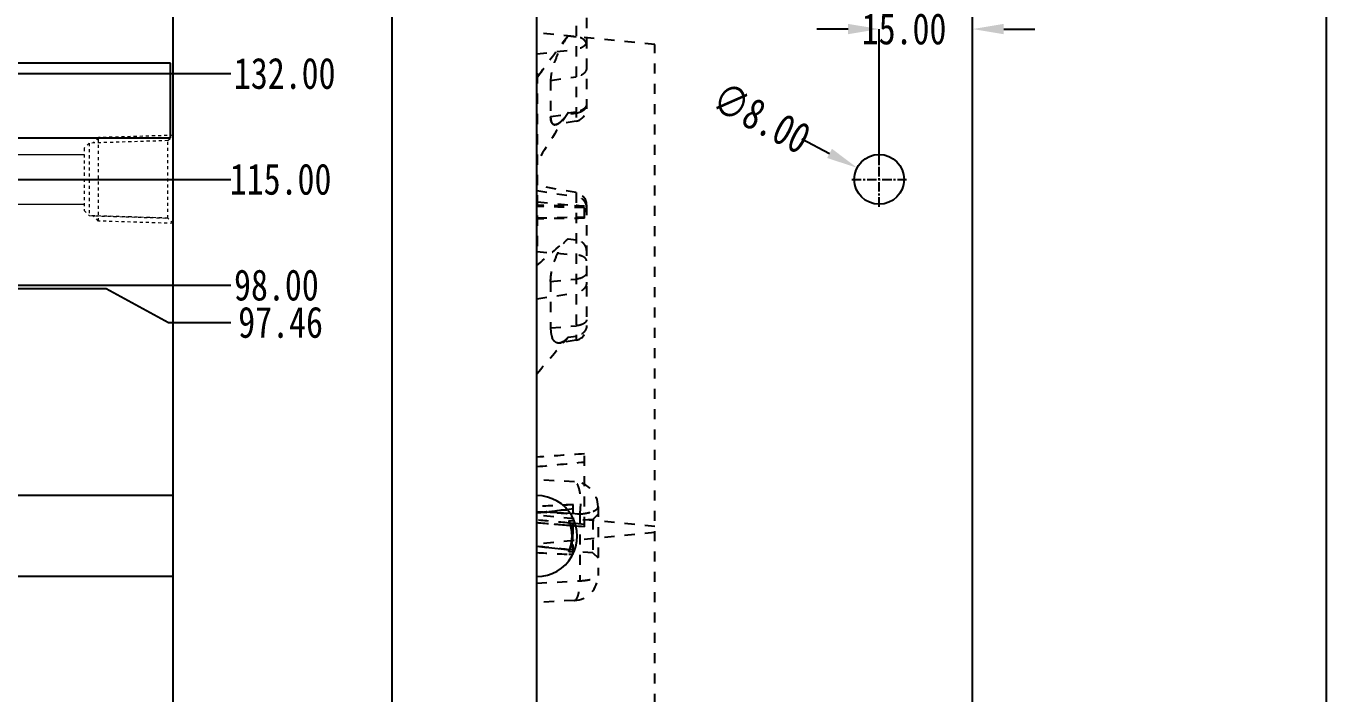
# Model space of a CAD drawing. Header units: millimetres. Extents: x -2414 to 10498, y -2238 to 649.
# Drawn here: x 4445 to 4653.8, y -939.2 to -832 of the extents above; entities that cross this region are included whole.
import ezdxf

# ---------------------------------------------------------------- set-up
doc = ezdxf.new("R2010")
doc.units = ezdxf.units.MM
doc.header["$LTSCALE"] = 16.335
doc.header["$PDMODE"] = 3
doc.header["$PDSIZE"] = 0.3125
doc.linetypes.add('CENTER', pattern=[0.6, 0.375, -0.075, 0.075, -0.075])
doc.linetypes.add('HIDDEN', pattern=[0.2, 0.1, -0.1])
doc.layers.get('0').update_dxf_attribs({"linetype": 'CONTINUOUS'})
doc.layers.get('Defpoints').update_dxf_attribs({"linetype": 'CONTINUOUS'})
doc.layers.add('cool', color=153, linetype='HIDDEN', lineweight=9)
doc.layers.add('DEFAULT_2', color=8, linetype='HIDDEN')
doc.styles.get("Standard").update_dxf_attribs({"font": 'txt', "width": 0.8})
doc.dimstyles.new('01', dxfattribs={"dimtxt": 5, "dimasz": 5, "dimexe": 0, "dimexo": 0, "dimgap": 0, "dimtad": 0, "dimzin": 0, "dimdsep": 46, "dimtxsty": 'Standard', "dimcen": 0, "dimclrd": 4, "dimclre": 4, "dimclrt": 6, "dimazin": 0, "dimtfac": 1, "dimtofl": 0, "dimtmove": 0, "dimatfit": 3, "dimfxl": 0, "dimtolj": 1, "dimtzin": 0, "dimarcsym": 0})

# ---------------------------------------------------------------- blocks, each defined once
blk = doc.blocks.new('cool_jt_f12')
at = {"layer": 'cool', "ltscale": 0.3}
for p, q in [((0, 7.0785), (0.856, 6.2225)), ((0, 7.0785), (12, 6.7035)), ((12, 6.7035), (12.856, 5.8475)), ((12, 6.7035), (12, -6.7035)), ((0.856, 6.2225), (0.856, -6.2225)), ((13.5, 5.827375), (0.856, 6.2225)), ((0.856, 6.2225), (13.5, 5.827375)), ((14.327375, 5), (13.5, 5.827375)), ((13.5, -5.827375), (13.5, 5.827375)), ((14.327375, -5), (14.327375, 5)), ((0.856, -6.2225), (0, -7.0785)), ((0.856, -6.2225), (13.5, -5.827375)), ((12, -6.7035), (12.856, -5.8475)), ((13.5, -5.827375), (14.327375, -5)), ((0, -7.0785), (12, -6.7035))]:
    blk.add_line(p, q, dxfattribs=at)
blk = doc.blocks.new('9')
at = {"layer": 'cool', "linetype": 'ByBlock', "ltscale": 0.932966}
for p, q in [((-639.64, -852.63), (-537.97, -852.63)), ((-639.64, -860.63), (-537.97, -860.63))]:
    blk.add_line(p, q, dxfattribs=at)
at = {"layer": 'cool', "color": 1, "linetype": 'CENTER', "ltscale": 0.621977}
blk.add_line((-643.64, -856.63), (-523.64, -856.63), dxfattribs=at)
at = {"layer": 'cool', "linetype": 'ByBlock', "ltscale": 0.932966, "rotation": 180}
blk.add_blockref('cool_jt_f12', (-523.64, -856.63), dxfattribs=at)
blk = doc.blocks.new('*D347')
at = {"color": 4, "linetype": 'ByBlock', "lineweight": -2, "transparency": 16777216}
for p, q in [((4417.63, -756.63), (4503.74, -756.63)), ((4503.74, -761.63), (4503.74, -945.62)), ((4503.74, -1181.63), (4503.74, -963.62)), ((4417.63, -1186.63), (4503.74, -1186.63))]:
    blk.add_line(p, q, dxfattribs=at)
at = {"color": 4, "linetype": 'ByBlock', "transparency": 16777216}
for points in [[(4502.91, -761.63), (4504.58, -761.63), (4503.74, -756.63)], [(4502.91, -1181.63), (4504.58, -1181.63), (4503.74, -1186.63)]]:
    blk.add_solid(points, dxfattribs=at)
at = {"layer": 'Defpoints', "color": 0, "linetype": 'ByBlock', "transparency": 16777216}
for p in [(4417.63, -756.63), (4417.63, -1186.63), (4503.74, -1186.63)]:
    blk.add_point(p, dxfattribs=at)
at = {"color": 6, "linetype": 'ByBlock', "transparency": 16777216, "insert": (4503.74, -954.62), "char_height": 5, "attachment_point": 5, "rotation": 90}
blk.add_mtext('\\A1;430.00', dxfattribs=at)
blk = doc.blocks.new('*D349')
at = {"color": 4, "linetype": 'ByBlock', "lineweight": -2, "transparency": 16777216}
blk.add_line((4569.6, -850.14), (4574.03, -852.46), dxfattribs=at)
at = {"color": 4, "linetype": 'ByBlock', "transparency": 16777216}
blk.add_solid([(4574.42, -851.72), (4573.65, -853.2), (4578.47, -854.78)], dxfattribs=at)
at = {"layer": 'Defpoints', "color": 0, "linetype": 'ByBlock', "transparency": 16777216}
for p in [(4578.47, -854.78), (4585.56, -858.48)]:
    blk.add_point(p, dxfattribs=at)
at = {"color": 6, "linetype": 'ByBlock', "transparency": 16777216, "insert": (4563.1, -846.75), "char_height": 5, "attachment_point": 5, "rotation": 332.4055}
blk.add_mtext('\\A1;∅8.00', dxfattribs=at)
blk = doc.blocks.new('*D350')
at = {"color": 4, "linetype": 'ByBlock', "lineweight": -2, "transparency": 16777216}
for p, q in [((4577.01, -832.48), (4572.01, -832.48)), ((4582.01, -854.21), (4582.01, -832.48)), ((4597.01, -848.91), (4597.01, -832.48)), ((4602.01, -832.48), (4607.01, -832.48))]:
    blk.add_line(p, q, dxfattribs=at)
at = {"color": 4, "linetype": 'ByBlock', "transparency": 16777216}
for points in [[(4577.01, -831.65), (4577.01, -833.31), (4582.01, -832.48)], [(4602.01, -831.65), (4602.01, -833.31), (4597.01, -832.48)]]:
    blk.add_solid(points, dxfattribs=at)
at = {"layer": 'Defpoints', "color": 0, "linetype": 'ByBlock', "transparency": 16777216}
for p in [(4597.01, -832.48), (4597.01, -848.91), (4582.01, -854.21)]:
    blk.add_point(p, dxfattribs=at)
at = {"color": 6, "linetype": 'ByBlock', "transparency": 16777216, "insert": (4586, -832.48), "char_height": 5, "attachment_point": 5}
blk.add_mtext('\\A1;15.00', dxfattribs=at)
blk = doc.blocks.new('*D425')
at = {"color": 4, "linetype": 'ByBlock', "lineweight": -2, "transparency": 16777216}
for p, q in [((4322.75, -874.17), (4457.86, -874.17)), ((4457.86, -874.17), (4467.86, -879.62)), ((4467.86, -879.62), (4477.86, -879.62))]:
    blk.add_line(p, q, dxfattribs=at)
at = {"layer": 'Defpoints', "color": 0, "linetype": 'ByBlock', "transparency": 16777216}
for p in [(4322.75, -874.17), (4477.86, -879.62), (4273.63, -971.63)]:
    blk.add_point(p, dxfattribs=at)
at = {"color": 6, "linetype": 'ByBlock', "transparency": 16777216, "insert": (4485.86, -879.62), "char_height": 5, "attachment_point": 5}
blk.add_mtext('\\A1;97.46', dxfattribs=at)
blk = doc.blocks.new('*D426')
at = {"color": 4, "linetype": 'ByBlock', "lineweight": -2, "transparency": 16777216}
blk.add_line((4392.31, -856.63), (4477.86, -856.63), dxfattribs=at)
at = {"layer": 'Defpoints', "color": 0, "linetype": 'ByBlock', "transparency": 16777216}
for p in [(4392.31, -856.63), (4477.86, -856.63), (4273.63, -971.63)]:
    blk.add_point(p, dxfattribs=at)
at = {"color": 6, "linetype": 'ByBlock', "transparency": 16777216, "insert": (4485.86, -856.63), "char_height": 5, "attachment_point": 5}
blk.add_mtext('\\A1;115.00', dxfattribs=at)
blk = doc.blocks.new('*D427')
at = {"color": 4, "linetype": 'ByBlock', "lineweight": -2, "transparency": 16777216}
blk.add_line((4408.03, -873.63), (4477.86, -873.63), dxfattribs=at)
at = {"layer": 'Defpoints', "color": 0, "linetype": 'ByBlock', "transparency": 16777216}
for p in [(4408.03, -873.63), (4477.86, -873.63), (4273.63, -971.63)]:
    blk.add_point(p, dxfattribs=at)
at = {"color": 6, "linetype": 'ByBlock', "transparency": 16777216, "insert": (4485.19, -873.63), "char_height": 5, "attachment_point": 5}
blk.add_mtext('\\A1;98.00', dxfattribs=at)
blk = doc.blocks.new('*D428')
at = {"color": 4, "linetype": 'ByBlock', "lineweight": -2, "transparency": 16777216}
blk.add_line((4380.03, -839.63), (4477.86, -839.63), dxfattribs=at)
at = {"layer": 'Defpoints', "color": 0, "linetype": 'ByBlock', "transparency": 16777216}
for p in [(4380.03, -839.63), (4477.86, -839.63), (4273.63, -971.63)]:
    blk.add_point(p, dxfattribs=at)
at = {"color": 6, "linetype": 'ByBlock', "transparency": 16777216, "insert": (4486.52, -839.63), "char_height": 5, "attachment_point": 5}
blk.add_mtext('\\A1;132.00', dxfattribs=at)
blk = doc.blocks.new('*D429')
at = {"color": 4, "linetype": 'ByBlock', "lineweight": -2, "transparency": 16777216}
blk.add_line((4299.03, -801.63), (4477.86, -801.63), dxfattribs=at)
at = {"layer": 'Defpoints', "color": 0, "linetype": 'ByBlock', "transparency": 16777216}
for p in [(4299.03, -801.63), (4477.86, -801.63), (4273.63, -971.63)]:
    blk.add_point(p, dxfattribs=at)
at = {"color": 6, "linetype": 'ByBlock', "transparency": 16777216, "insert": (4486.19, -801.63), "char_height": 5, "attachment_point": 5}
blk.add_mtext('\\A1;170.00', dxfattribs=at)
blk = doc.blocks.new('*D430')
at = {"color": 4, "linetype": 'ByBlock', "lineweight": -2, "transparency": 16777216}
blk.add_line((4339.03, -812.63), (4477.86, -812.63), dxfattribs=at)
at = {"layer": 'Defpoints', "color": 0, "linetype": 'ByBlock', "transparency": 16777216}
for p in [(4339.03, -812.63), (4477.86, -812.63), (4273.63, -971.63)]:
    blk.add_point(p, dxfattribs=at)
at = {"color": 6, "linetype": 'ByBlock', "transparency": 16777216, "insert": (4486.52, -812.63), "char_height": 5, "attachment_point": 5}
blk.add_mtext('\\A1;159.00', dxfattribs=at)
blk = doc.blocks.new('*D431')
at = {"color": 4, "linetype": 'ByBlock', "lineweight": -2, "transparency": 16777216}
blk.add_line((4430.66, -781.63), (4477.86, -781.63), dxfattribs=at)
at = {"layer": 'Defpoints', "color": 0, "linetype": 'ByBlock', "transparency": 16777216}
for p in [(4430.66, -781.63, 0), (4477.86, -781.63), (4273.63, -971.63)]:
    blk.add_point(p, dxfattribs=at)
at = {"color": 6, "linetype": 'ByBlock', "transparency": 16777216, "insert": (4486.19, -781.63), "char_height": 5, "attachment_point": 5}
blk.add_mtext('\\A1;190.00', dxfattribs=at)

msp = doc.modelspace()

# ---------------------------------------------------------------- linework, layer by layer
at = {"color": 7, "linetype": 'Continuous'}
for p, q in [((4527.01, -995.529), (4527.01, -756.63)), ((4597.01, -1186.63), (4597.01, -756.63)), ((4468.625, -1135.63), (4468.625, -807.63)), ((4468.19, -837.942), (4438.672, -837.942)), ((4468.19, -849.942), (4468.19, -837.942)), ((4440.923, -849.942), (4468.19, -849.942)), ((4468.625, -907.442), (4424.38, -907.442)), ((4532.371, -910.317), (4527.01, -910.057)), ((4532.178, -911.474), (4532.94, -911.434)), ((4532.178, -916.411), (4532.94, -916.45)), ((4468.625, -920.442), (4424.38, -920.442))]:
    msp.add_line(p, q, dxfattribs=at)
at = {"color": 1, "linetype": 'CENTER', "ltscale": 0.248791}
for p, q in [((4582.01, -861.03), (4582.01, -852.23)), ((4577.61, -856.63), (4586.41, -856.63))]:
    msp.add_line(p, q, dxfattribs=at)
at = {"linetype": 'ByBlock'}
msp.add_lwpolyline([(4653.772, -1250.247), (4032.066, -1250.247), (4032.066, -701.493), (4653.772, -701.493)], close=True, dxfattribs=at)
at = {"color": 7, "linetype": 'Continuous'}
msp.add_circle((4582.01, -856.63), 4, dxfattribs=at)
msp.add_arc((4527.013, -913.942), 6.5, 269.97624, 90.02376, dxfattribs=at)
for points, knots in [([(4532.178, -911.474), (4532.174, -911.474), (4532.181, -911.5), (4532.188, -911.527), (4532.211, -911.591), (4532.24, -911.67), (4532.278, -911.773), (4532.339, -911.949), (4532.425, -912.213), (4532.521, -912.578), (4532.604, -912.999), (4532.659, -913.46), (4532.672, -913.779), (4532.672, -913.942)], [0, 0, 0, 0, 0.0049716, 0.0198572, 0.0446202, 0.0788956, 0.1222277, 0.173933, 0.2995884, 0.4503948, 0.6213935, 0.8073689, 1, 1, 1, 1]), ([(4532.803, -913.942), (4532.803, -913.621), (4532.762, -913.153), (4532.633, -912.571), (4532.521, -912.206), (4532.421, -911.944), (4532.344, -911.77), (4532.295, -911.667), (4532.253, -911.588), (4532.22, -911.526), (4532.197, -911.496), (4532.184, -911.473), (4532.178, -911.474)], [0, 0, 0, 0, 0.3742648, 0.5434469, 0.6930125, 0.8184016, 0.8704877, 0.9146107, 0.9501148, 0.9764738, 0.9932067, 1, 1, 1, 1]), ([(4532.672, -913.942), (4532.672, -914.105), (4532.659, -914.424), (4532.604, -914.885), (4532.521, -915.306), (4532.425, -915.672), (4532.339, -915.936), (4532.278, -916.111), (4532.24, -916.214), (4532.211, -916.293), (4532.188, -916.357), (4532.181, -916.384), (4532.174, -916.41), (4532.178, -916.411)], [0, 0, 0, 0, 0.1926342, 0.3786132, 0.5496148, 0.7004209, 0.8260724, 0.8777756, 0.9211067, 0.9553831, 0.9801478, 0.9950326, 1, 1, 1, 1]), ([(4532.178, -916.411), (4532.184, -916.411), (4532.197, -916.389), (4532.22, -916.358), (4532.253, -916.296), (4532.295, -916.217), (4532.344, -916.114), (4532.421, -915.941), (4532.521, -915.678), (4532.633, -915.313), (4532.762, -914.732), (4532.803, -914.263), (4532.803, -913.942)], [0, 0, 0, 0, 0.0068014, 0.0235353, 0.049892, 0.0853935, 0.1295152, 0.1816006, 0.3069892, 0.4565548, 0.6257382, 1, 1, 1, 1])]:
    msp.add_open_spline(points, degree=3, knots=knots, dxfattribs=at)
at = {"layer": 'DEFAULT_2', "color": 8, "linetype": 'HIDDEN'}
for p, q in [((4533.358, -822.176), (4533.358, -847.261)), ((4535.01, -824.155), (4535.01, -845.272)), ((4545.995, -834.945), (4527.01, -833.107)), ((4532.028, -833.553), (4533.358, -833.709)), ((4545.995, -1068.313), (4545.995, -834.946)), ((4527.01, -836.476), (4533.358, -835.727)), ((4527.13, -837.942), (4527.01, -837.942)), ((4527.13, -867.353), (4527.13, -837.942)), ((4527.426, -839.732), (4528.135, -838.779)), ((4527.13, -839.422), (4527.01, -839.422)), ((4527.01, -840.291), (4527.426, -839.732)), ((4529.231, -840.721), (4533.358, -840.166)), ((4529.231, -840.721), (4529.231, -846.537)), ((4529.231, -846.537), (4533.358, -846.011)), ((4533.358, -847.261), (4530.051, -847.844)), ((4532.028, -845.926), (4533.358, -845.769)), ((4527.13, -849.942), (4527.01, -849.942)), ((4533.358, -858.756), (4527.01, -857.637)), ((4527.01, -857.878), (4527.13, -857.894)), ((4527.01, -858.441), (4533.358, -859.4)), ((4527.13, -860.246), (4533.358, -860.837)), ((4533.358, -858.756), (4533.358, -882.452)), ((4534.678, -860.937), (4527.01, -860.803)), ((4534.678, -862.883), (4534.678, -860.937)), ((4535.01, -860.733), (4535.01, -880.47)), ((4527.01, -862.813), (4534.678, -862.679)), ((4532.028, -866.159), (4533.358, -866.36)), ((4527.01, -867.339), (4527.13, -867.353)), ((4527.01, -868.218), (4533.358, -868.768)), ((4529.231, -873.054), (4533.358, -872.661)), ((4527.01, -875.808), (4533.358, -874.848)), ((4529.231, -873.054), (4529.231, -880.505)), ((4529.231, -880.505), (4533.358, -880.149)), ((4533.358, -882.452), (4530.701, -882.92)), ((4532.028, -882.009), (4533.358, -881.808)), ((4534.678, -912.466), (4534.678, -900.724)), ((4533.05, -905.214), (4527.01, -904.897)), ((4527.01, -910.224), (4527.12, -910.212)), ((4527.12, -910.212), (4528.958, -910.012)), ((4528.958, -910.012), (4529.928, -909.906)), ((4529.928, -909.906), (4530.901, -909.8)), ((4530.901, -909.8), (4531.847, -909.697)), ((4531.126, -908.976), (4532.839, -908.878)), ((4532.839, -909.588), (4531.847, -909.697)), ((4533.947, -910.394), (4532.371, -910.317)), ((4532.839, -916.919), (4532.839, -908.878)), ((4536.859, -909.228), (4536.859, -920.264)), ((4545.995, -912.407), (4527.01, -910.569)), ((4532.435, -912.276), (4532.122, -912.25)), ((4532.124, -911.84), (4532.302, -911.857)), ((4532.302, -911.857), (4532.144, -911.842)), ((4533.196, -911.94), (4532.302, -911.857)), ((4533.26, -912.346), (4532.435, -912.276)), ((4536.011, -911.273), (4532.94, -911.434)), ((4534.678, -912.079), (4533.196, -911.94)), ((4534.678, -912.466), (4533.26, -912.346)), ((4533.947, -910.394), (4533.947, -921.126)), ((4536.011, -911.273), (4536.859, -910.425)), ((4536.011, -911.273), (4536.011, -916.611)), ((4545.995, -913.391), (4527.01, -915.229)), ((4527.01, -915.573), (4528.958, -915.785)), ((4528.958, -915.785), (4529.928, -915.891)), ((4529.928, -915.891), (4530.901, -915.997)), ((4530.901, -915.997), (4532.208, -916.14)), ((4532.839, -916.209), (4532.208, -916.14)), ((4536.011, -916.611), (4532.94, -916.45)), ((4536.011, -916.611), (4536.859, -917.46)), ((4532.705, -916.911), (4532.152, -916.88)), ((4532.839, -916.919), (4532.705, -916.911)), ((4527.01, -921.492), (4533.947, -921.126)), ((4527.01, -921.492), (4533.947, -921.126)), ((4533.05, -924.279), (4527.01, -924.595))]:
    msp.add_line(p, q, dxfattribs=at)
for centre, radius, start, end in [((4533.01, -845.291), 2, 280, 0), ((4526.099, -842.465), 6.851, 319.55518, 321.73738), ((4529.905, -847.019), 0.838, 280.0164, 282.93625), ((4533.01, -860.725), 2, 0, 80), ((4533.609, -862.661), 1.729, 57.33916, 60.07499), ((4533.01, -880.482), 2, 280, 0), ((4529.84, -880.432), 2.671, 304.32527, 307.87818), ((4532.839, -909.228), 4.02, 0, 87), ((4526.31, -914.003), 6.368, 11.59697, 16.51035), ((4526.67, -913.929), 6.001, 9.0127, 11.58954), ((4526.533, -913.95), 6.14, 0.07257, 9.00701), ((4526.179, -913.846), 6.504, 343.53416, 346.79797), ((4526.537, -913.931), 6.136, 346.80482, 350.95776), ((4532.839, -920.264), 4.02, 273, 0)]:
    msp.add_arc(centre, radius, start, end, dxfattribs=at)
for points in [[(4532.028, -833.553), (4530.354, -835.798), (4528.682, -838.044), (4527.01, -840.291)], [(4532.028, -845.926), (4530.354, -848.566), (4528.682, -851.207), (4527.01, -853.849)], [(4534.678, -861.174), (4532.122, -861.112), (4529.566, -861.05), (4527.01, -860.99)], [(4534.703, -861.324), (4534.652, -861.281), (4534.598, -861.242), (4534.542, -861.206)], [(4534.678, -862.883), (4532.122, -862.909), (4529.566, -862.937), (4527.01, -862.966)], [(4527.01, -870.481), (4528.682, -869.039), (4530.355, -867.599), (4532.028, -866.159)], [(4527.01, -887.848), (4528.682, -885.901), (4530.355, -883.955), (4532.028, -882.009)], [(4534.678, -900.724), (4532.122, -900.901), (4529.566, -901.079), (4527.01, -901.258)], [(4527.01, -902.778), (4529.566, -902.533), (4532.122, -902.29), (4534.678, -902.046)], [(4532.839, -908.878), (4530.896, -908.989), (4528.953, -909.099), (4527.01, -909.209)], [(4531.847, -909.697), (4530.235, -909.873), (4528.622, -910.049), (4527.01, -910.224)], [(4527.01, -910.057), (4529.323, -910.169), (4531.635, -910.281), (4533.947, -910.394)], [(4532.144, -911.842), (4530.433, -911.682), (4528.721, -911.522), (4527.01, -911.362)], [(4534.678, -912.466), (4532.122, -912.249), (4529.566, -912.033), (4527.01, -911.818)], [(4532.122, -912.25), (4530.418, -912.106), (4528.714, -911.962), (4527.01, -911.818)], [(4532.208, -916.14), (4530.475, -915.951), (4528.743, -915.762), (4527.01, -915.573)], [(4527.01, -916.589), (4528.953, -916.699), (4530.896, -916.809), (4532.839, -916.919)]]:
    msp.add_open_spline(points, degree=3, dxfattribs=at)
for points, knots in [([(4532.028, -833.553), (4531.661, -834.044), (4530.971, -835.171), (4530.112, -837), (4529.553, -838.631), (4529.288, -839.883), (4529.231, -840.458), (4529.231, -840.721)], [0, 0, 0, 0, 0.2363719, 0.5072872, 0.7781846, 0.8986654, 1, 1, 1, 1]), ([(4535.01, -835.027), (4535.01, -834.87), (4534.914, -834.531), (4534.54, -834.125), (4534.001, -833.834), (4533.58, -833.736), (4533.358, -833.709)], [0, 0, 0, 0, 0.2069718, 0.4394305, 0.7062563, 1, 1, 1, 1]), ([(4535.01, -834.409), (4535.01, -834.567), (4534.914, -834.905), (4534.54, -835.312), (4534.001, -835.602), (4533.58, -835.701), (4533.358, -835.727)], [0, 0, 0, 0, 0.2069718, 0.4394305, 0.7062563, 1, 1, 1, 1]), ([(4535.01, -838.663), (4535.01, -838.842), (4534.92, -839.217), (4534.551, -839.684), (4534.009, -840.02), (4533.581, -840.136), (4533.358, -840.166)], [0, 0, 0, 0, 0.2212877, 0.4590686, 0.7201051, 1, 1, 1, 1]), ([(4535.01, -844.451), (4535.01, -844.609), (4534.914, -844.947), (4534.54, -845.354), (4534.001, -845.644), (4533.58, -845.743), (4533.358, -845.769)], [0, 0, 0, 0, 0.2069718, 0.4394305, 0.7062563, 1, 1, 1, 1]), ([(4535.01, -844.587), (4535.01, -844.757), (4534.918, -845.116), (4534.547, -845.558), (4534.005, -845.874), (4533.581, -845.983), (4533.358, -846.011)], [0, 0, 0, 0, 0.2154094, 0.4509413, 0.7143375, 1, 1, 1, 1]), ([(4534.542, -845.517), (4534.466, -845.583), (4534.113, -845.835), (4533.685, -845.969), (4533.358, -846.011)], [0, 0, 0, 0, 0.234906, 1, 1, 1, 1]), ([(4534.89, -844.909), (4534.869, -844.946), (4534.775, -845.097), (4534.648, -845.227), (4534.542, -845.311)], [0, 0, 0, 0, 0.2378803, 1, 1, 1, 1]), ([(4535.01, -844.451), (4535.01, -844.49), (4535, -844.649), (4534.947, -844.803), (4534.89, -844.909)], [0, 0, 0, 0, 0.2447118, 1, 1, 1, 1]), ([(4530.051, -847.844), (4529.94, -847.863), (4529.694, -847.851), (4529.403, -847.568), (4529.257, -847.105), (4529.231, -846.744), (4529.231, -846.537)], [0, 0, 0, 0, 0.1909909, 0.3872774, 0.6483266, 1, 1, 1, 1]), ([(4529.231, -846.537), (4529.231, -846.744), (4529.257, -847.105), (4529.403, -847.568), (4529.694, -847.851), (4529.94, -847.863), (4530.051, -847.844)], [0, 0, 0, 0, 0.3516711, 0.6127256, 0.8090116, 1, 1, 1, 1]), ([(4530.051, -847.844), (4530.21, -847.816), (4530.554, -847.648), (4531.266, -847.038), (4531.726, -846.401), (4532.028, -845.926)], [0, 0, 0, 0, 0.1722062, 0.3979509, 1, 1, 1, 1]), ([(4530.51, -847.648), (4530.493, -847.659), (4530.428, -847.699), (4530.361, -847.735), (4530.31, -847.759)], [0, 0, 0, 0, 0.2614867, 1, 1, 1, 1]), ([(4530.78, -847.448), (4530.757, -847.467), (4530.67, -847.538), (4530.579, -847.604), (4530.51, -847.648)], [0, 0, 0, 0, 0.2632621, 1, 1, 1, 1]), ([(4530.972, -847.274), (4530.956, -847.289), (4530.893, -847.349), (4530.829, -847.406), (4530.78, -847.448)], [0, 0, 0, 0, 0.2579703, 1, 1, 1, 1]), ([(4531.313, -846.909), (4531.284, -846.942), (4531.175, -847.067), (4531.06, -847.188), (4530.972, -847.274)], [0, 0, 0, 0, 0.2618319, 1, 1, 1, 1]), ([(4532.028, -845.926), (4531.983, -845.996), (4531.809, -846.264), (4531.624, -846.523), (4531.478, -846.707)], [0, 0, 0, 0, 0.2625836, 1, 1, 1, 1]), ([(4530.31, -847.759), (4530.292, -847.767), (4530.221, -847.798), (4530.148, -847.823), (4530.093, -847.835)], [0, 0, 0, 0, 0.2638492, 1, 1, 1, 1]), ([(4535.01, -861.088), (4535.01, -860.889), (4534.924, -860.478), (4534.561, -859.951), (4534.018, -859.567), (4533.583, -859.434), (4533.358, -859.4)], [0, 0, 0, 0, 0.2338848, 0.476778, 0.7328591, 1, 1, 1, 1]), ([(4535.01, -861.898), (4535.01, -861.769), (4534.903, -861.48), (4534.524, -861.163), (4533.991, -860.935), (4533.578, -860.858), (4533.358, -860.837)], [0, 0, 0, 0, 0.1835363, 0.4084434, 0.6849791, 1, 1, 1, 1]), ([(4534.01, -860.965), (4533.959, -860.949), (4533.745, -860.89), (4533.525, -860.853), (4533.358, -860.837)], [0, 0, 0, 0, 0.241848, 1, 1, 1, 1]), ([(4534.472, -861.163), (4534.437, -861.143), (4534.29, -861.064), (4534.132, -861.003), (4534.01, -860.965)], [0, 0, 0, 0, 0.2365698, 1, 1, 1, 1]), ([(4535.01, -861.898), (4535.01, -861.795), (4534.946, -861.571), (4534.794, -861.402), (4534.703, -861.324)], [0, 0, 0, 0, 0.4627861, 1, 1, 1, 1]), ([(4535.01, -861.088), (4535.01, -860.939), (4534.979, -860.737), (4534.909, -860.549), (4534.89, -860.502)], [0, 0, 0, 0, 0.7466879, 1, 1, 1, 1]), ([(4529.231, -873.054), (4529.231, -872.381), (4529.435, -870.996), (4530.07, -869.066), (4530.818, -867.61), (4531.498, -866.681), (4531.85, -866.312), (4532.028, -866.159)], [0, 0, 0, 0, 0.2654818, 0.546707, 0.7995986, 0.9073425, 1, 1, 1, 1]), ([(4535.01, -868.048), (4535.01, -867.848), (4534.924, -867.437), (4534.561, -866.911), (4534.018, -866.527), (4533.583, -866.394), (4533.358, -866.36)], [0, 0, 0, 0, 0.2338848, 0.476778, 0.7328591, 1, 1, 1, 1]), ([(4535.01, -869.736), (4535.01, -869.617), (4534.897, -869.347), (4534.518, -869.063), (4533.988, -868.856), (4533.578, -868.787), (4533.358, -868.768)], [0, 0, 0, 0, 0.1740397, 0.3963101, 0.6768257, 1, 1, 1, 1]), ([(4535.01, -871.597), (4535.01, -871.726), (4534.903, -872.015), (4534.524, -872.334), (4533.991, -872.563), (4533.578, -872.64), (4533.358, -872.661)], [0, 0, 0, 0, 0.1839414, 0.4089665, 0.6853328, 1, 1, 1, 1]), ([(4534.89, -871.966), (4534.75, -872.174), (4534.242, -872.507), (4533.679, -872.63), (4533.358, -872.661)], [0, 0, 0, 0, 0.4366214, 1, 1, 1, 1]), ([(4535.01, -871.597), (4535.01, -871.628), (4535, -871.759), (4534.945, -871.884), (4534.89, -871.966)], [0, 0, 0, 0, 0.2402161, 1, 1, 1, 1]), ([(4535.01, -873.16), (4535.01, -873.36), (4534.924, -873.771), (4534.561, -874.297), (4534.018, -874.681), (4533.583, -874.814), (4533.358, -874.848)], [0, 0, 0, 0, 0.2338848, 0.476778, 0.7328591, 1, 1, 1, 1]), ([(4530.701, -882.92), (4530.603, -882.938), (4530.406, -882.947), (4530.006, -882.835), (4529.677, -882.5), (4529.459, -882.05), (4529.272, -881.412), (4529.231, -880.879), (4529.231, -880.505)], [0, 0, 0, 0, 0.0924905, 0.1821599, 0.3812541, 0.505334, 0.6498479, 1, 1, 1, 1]), ([(4529.231, -880.505), (4529.231, -880.879), (4529.272, -881.412), (4529.459, -882.05), (4529.677, -882.5), (4530.006, -882.835), (4530.406, -882.947), (4530.603, -882.938), (4530.701, -882.92)], [0, 0, 0, 0, 0.3501555, 0.4946729, 0.6187525, 0.8178457, 0.9075124, 1, 1, 1, 1]), ([(4535.01, -879.185), (4535.01, -879.304), (4534.896, -879.573), (4534.517, -879.855), (4533.988, -880.061), (4533.578, -880.13), (4533.358, -880.149)], [0, 0, 0, 0, 0.1735927, 0.3957451, 0.6764483, 1, 1, 1, 1]), ([(4534.542, -879.814), (4534.377, -879.911), (4533.987, -880.061), (4533.578, -880.13), (4533.358, -880.149)], [0, 0, 0, 0, 0.4645444, 1, 1, 1, 1]), ([(4535.01, -880.12), (4535.01, -880.319), (4534.924, -880.73), (4534.561, -881.257), (4534.018, -881.641), (4533.583, -881.774), (4533.358, -881.808)], [0, 0, 0, 0, 0.2338848, 0.476778, 0.7328591, 1, 1, 1, 1]), ([(4535.01, -880.12), (4535.01, -880.269), (4534.979, -880.471), (4534.909, -880.659), (4534.89, -880.706)], [0, 0, 0, 0, 0.7466879, 1, 1, 1, 1]), ([(4530.701, -882.92), (4530.936, -882.879), (4531.439, -882.625), (4531.829, -882.241), (4532.028, -882.009)], [0, 0, 0, 0, 0.4384087, 1, 1, 1, 1]), ([(4530.973, -882.841), (4530.95, -882.85), (4530.861, -882.883), (4530.77, -882.908), (4530.701, -882.92)], [0, 0, 0, 0, 0.2592436, 1, 1, 1, 1]), ([(4531.345, -882.638), (4531.315, -882.659), (4531.196, -882.736), (4531.069, -882.802), (4530.973, -882.841)], [0, 0, 0, 0, 0.2636875, 1, 1, 1, 1]), ([(4532.028, -882.009), (4531.983, -882.061), (4531.813, -882.25), (4531.627, -882.426), (4531.479, -882.54)], [0, 0, 0, 0, 0.2672327, 1, 1, 1, 1]), ([(4533.947, -910.394), (4533.989, -910.091), (4534.051, -909.48), (4534.081, -908.569), (4534.047, -907.694), (4533.953, -906.898), (4533.824, -906.309), (4533.686, -905.909), (4533.521, -905.54), (4533.278, -905.225), (4533.05, -905.213)], [0, 0, 0, 0, 0.1668697, 0.3355354, 0.4975933, 0.6456214, 0.7729051, 0.8272146, 0.8747779, 1, 1, 1, 1]), ([(4533.947, -910.394), (4534.339, -910.36), (4534.902, -910.284), (4535.601, -910.116), (4536.031, -909.974), (4536.38, -909.813), (4536.642, -909.637), (4536.814, -909.445), (4536.859, -909.295), (4536.859, -909.228)], [0, 0, 0, 0, 0.3581579, 0.5152959, 0.6532025, 0.7697651, 0.8643762, 0.9388555, 1, 1, 1, 1]), ([(4533.947, -910.394), (4534.339, -910.36), (4535.051, -910.264), (4535.749, -910.078), (4536.05, -909.958)], [0, 0, 0, 0, 0.5485417, 1, 1, 1, 1]), ([(4536.05, -909.958), (4536.169, -909.91), (4536.38, -909.813), (4536.642, -909.637), (4536.814, -909.445), (4536.859, -909.295), (4536.859, -909.228)], [0, 0, 0, 0, 0.3361114, 0.6089252, 0.8236882, 1, 1, 1, 1]), ([(4532.294, -911.819), (4532.278, -911.774), (4532.249, -911.694), (4532.21, -911.592), (4532.189, -911.523), (4532.176, -911.488), (4532.176, -911.477)], [0, 0, 0, 0, 0.3987392, 0.7023173, 0.9042661, 1, 1, 1, 1]), ([(4532.597, -914.895), (4532.609, -914.819), (4532.652, -914.503), (4532.672, -914.184), (4532.672, -913.942)], [0, 0, 0, 0, 0.2420285, 1, 1, 1, 1]), ([(4532.176, -916.408), (4532.176, -916.4), (4532.184, -916.375), (4532.199, -916.327), (4532.225, -916.255), (4532.246, -916.199), (4532.257, -916.167)], [0, 0, 0, 0, 0.097197, 0.2985558, 0.6008924, 1, 1, 1, 1]), ([(4532.257, -916.167), (4532.269, -916.134), (4532.326, -915.977), (4532.378, -915.817), (4532.416, -915.69)], [0, 0, 0, 0, 0.2066889, 1, 1, 1, 1]), ([(4533.947, -921.126), (4534.338, -921.101), (4534.899, -921.046), (4535.599, -920.921), (4536.026, -920.818), (4536.377, -920.696), (4536.67, -920.557), (4536.859, -920.382), (4536.859, -920.264)], [0, 0, 0, 0, 0.3745381, 0.5374691, 0.6789064, 0.796122, 0.8877161, 1, 1, 1, 1]), ([(4533.05, -924.279), (4533.19, -924.271), (4533.401, -924.069), (4533.565, -923.735), (4533.695, -923.352), (4533.799, -922.888), (4533.911, -922.138), (4533.943, -921.541), (4533.947, -921.126)], [0, 0, 0, 0, 0.12371, 0.2175404, 0.3351833, 0.4754618, 0.635713, 1, 1, 1, 1])]:
    msp.add_open_spline(points, degree=3, knots=knots, dxfattribs=at)

# ---------------------------------------------------------------- block references
at = {"linetype": 'ByBlock'}
msp.add_blockref('9', (4992.268, 0), dxfattribs=at)

# ---------------------------------------------------------------- dimensions: what is measured, and where the dimension line sits
dim = msp.add_linear_dim(base=(4503.743, -1186.63), p1=(4417.625, -756.63), p2=(4417.625, -1186.63), angle=90, dimstyle='01', dxfattribs=at)
dim.commit()
dim.dimension.update_dxf_attribs({"geometry": '*D347', "text_midpoint": (4503.743, -954.615), "dimtype": 160})
for feature_location, offset, picture, middle in [((4430.663, -781.63, 0), (47.195, 0), '*D431', (4486.191, -781.63)), ((4299.03, -801.63), (178.828, 0), '*D429', (4486.191, -801.63)), ((4339.03, -812.63), (138.828, 0), '*D430', (4486.524, -812.63)), ((4380.03, -839.63), (97.828, 0), '*D428', (4486.524, -839.63)), ((4392.308, -856.63), (85.55, 0), '*D426', (4485.858, -856.63)), ((4408.03, -873.63), (69.828, 0), '*D427', (4485.191, -873.63)), ((4322.752, -874.168), (155.106, -5.45), '*D425', (4485.858, -879.618))]:
    dim = msp.add_ordinate_dim(feature_location=feature_location, offset=offset, dtype=0, origin=(4273.63, -971.63), dimstyle='01', dxfattribs=at)
    dim.commit()
    dim.dimension.update_dxf_attribs({"geometry": picture, "text_midpoint": middle})
dim = msp.add_linear_dim(base=(4597.01, -832.48), p1=(4582.01, -854.208), p2=(4597.01, -848.912), dimstyle='01', dxfattribs=at)
dim.commit()
dim.dimension.update_dxf_attribs({"geometry": '*D350', "text_midpoint": (4586.002, -832.48), "dimtype": 160})
dim = msp.add_diameter_dim_2p(p1=(4585.555, -858.482), p2=(4578.465, -854.777), dimstyle='01', dxfattribs=at)
dim.commit()
dim.dimension.update_dxf_attribs({"geometry": '*D349', "text_midpoint": (4563.104, -846.748)})

doc.saveas('drawing.dxf')
